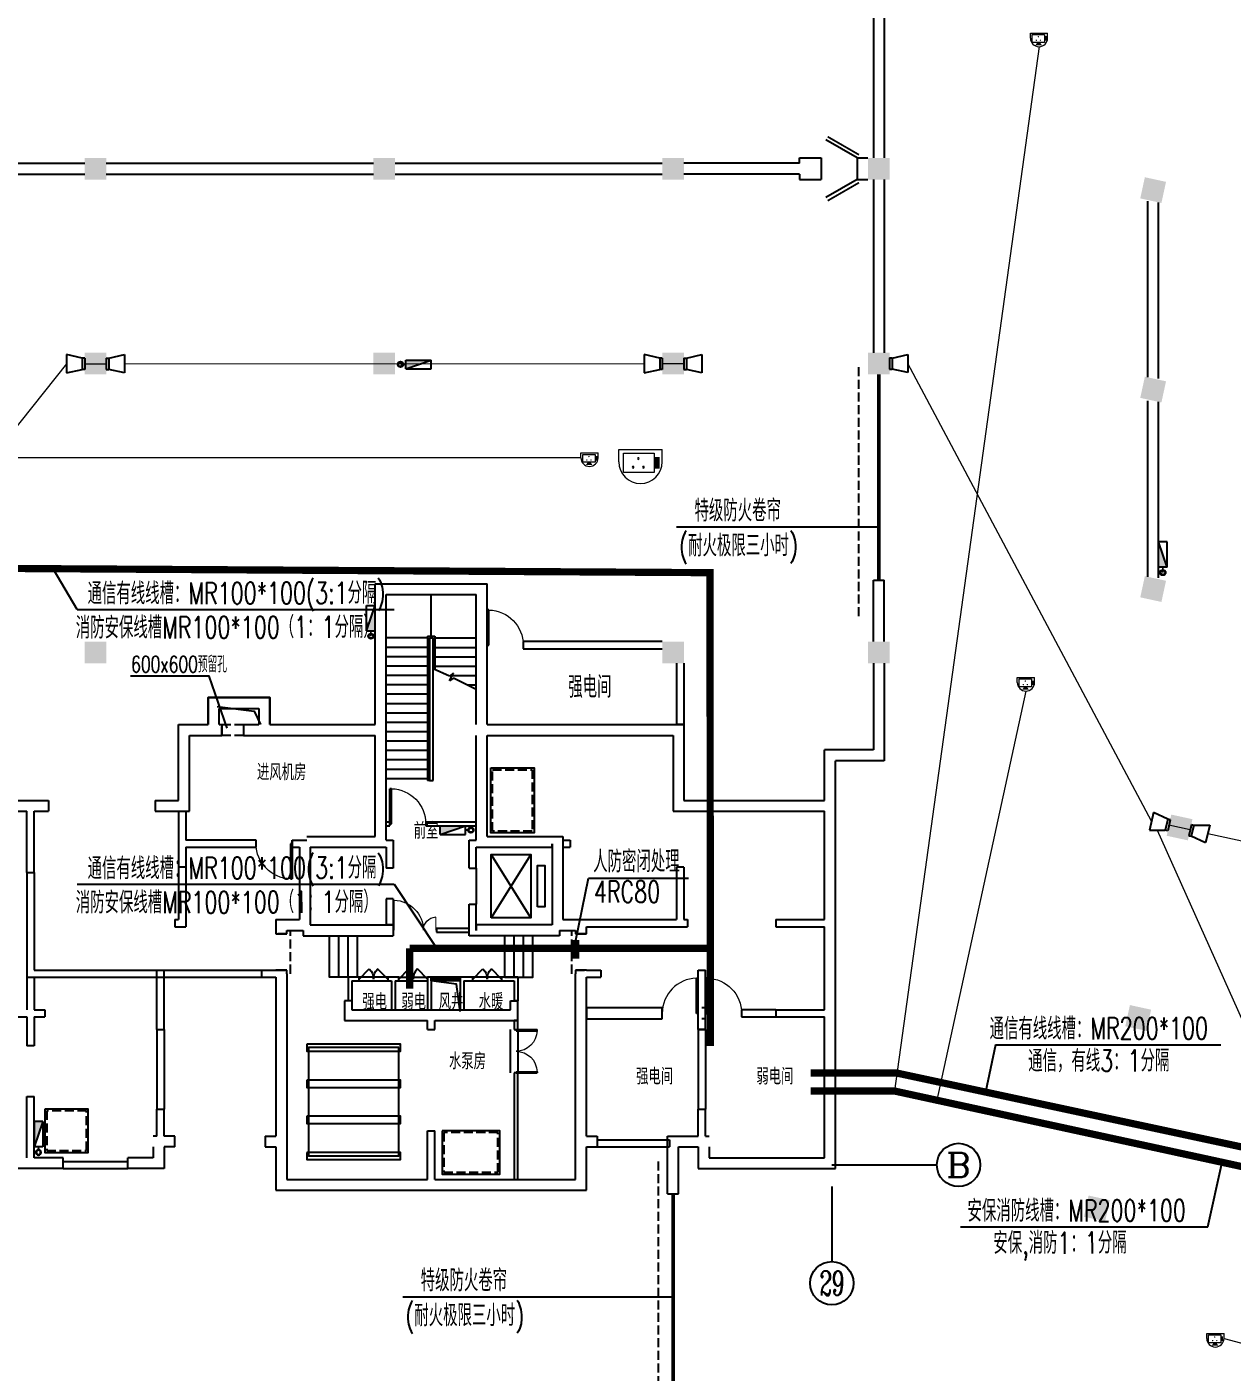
# Model space of a CAD drawing. Extents: x 791398 to 2325386, y -987887 to -518217.
# Drawn here: x 1473994 to 1507381, y -763687 to -726420 of the extents above; entities that cross this region are included whole.
import ezdxf
from ezdxf.enums import TextEntityAlignment as Align

# ---------------------------------------------------------------- set-up
doc = ezdxf.new("R2010")
doc.units = 0
doc.header["$LTSCALE"] = 1000
doc.header["$MEASUREMENT"] = 0
for name, pattern in [('BORDER', [1.75, 0.5, -0.25, 0.5, -0.25, 0, -0.25]), ('DASH', [0.35, 0.25, -0.1]), ('DASHEDX2', [1.5, 1, -0.5])]:
    doc.linetypes.add(name, pattern=pattern)
for name, color, linetype in [('AXIS', 3, 'Continuous'), ('AXIS_TEXT', 7, 'Continuous'), ('COLUMN', 252, 'Continuous'), ('HT-TEXT', 7, 'Continuous'), ('JPS-J', 6, 'Continuous'), ('JPS-X', 1, 'BORDER'), ('JPS-XHS', 7, 'Continuous'), ('LVTRY', 6, 'Continuous'), ('PS房间字', 3, 'Continuous'), ('PUB_DIM', 3, 'Continuous'), ('RD-equip', 3, 'Continuous'), ('RD-text', 4, 'Continuous'), ('SPACE', 7, 'Continuous'), ('STAIR', 9, 'Continuous'), ('TEXT', 7, 'Continuous'), ('WALL', 8, 'Continuous'), ('WINDOW', 8, 'Continuous'), ('ZS封堵', 40, 'Continuous')]:
    doc.layers.add(name, color=color, linetype=linetype)
doc.layers.add('RD-line', color=2, linetype='Continuous', lineweight=0)
doc.styles.add('_TCH_AXIS', font='COMPLEX', dxfattribs={"bigfont": 'GBCBIG'})
doc.styles.add('_TCH_SPACE', font='SIMPLEX', dxfattribs={"bigfont": 'GBCBIG'})
doc.styles.add('_TEL_DIM', font='SIMPLEX', dxfattribs={"width": 0.8, "height": 3.5, "bigfont": 'HZTXT'})
doc.styles.add('COMPLEX', font='COMPLEX')
doc.styles.add('FS2', font='tjromans.shx', dxfattribs={"width": 0.8, "bigfont": 'tjhztxt.shx'})
doc.styles.add('TEXT', font='tjromans.shx', dxfattribs={"width": 0.8, "height": 400, "bigfont": 'tjhztxt.shx'})
doc.linetypes.add('BRA', pattern='A,2.8,-0.1,["B",_TEL_DIM,S=0.07,R=0,X=0,Y=-0.12],-0.25', length=3.15)
doc.linetypes.add('CCTV', pattern='A,2.8,-0.1,["V",_TEL_DIM,S=0.07,R=0,X=0,Y=-0.12],-0.25', length=3.15)
doc.linetypes.add('TD', pattern='A,2.8,-0.1,["C",_TEL_DIM,S=0.07,R=0,X=0,Y=-0.12],-0.25', length=3.15)

# ---------------------------------------------------------------- blocks, each defined once
blk = doc.blocks.new('DXHS')
at = {"layer": 'JPS-XHS'}
blk.add_hatch(color=256, dxfattribs=at).paths.add_polyline_path([(-350, 240), (-350, 0), (350, 0)])
at = {"layer": 'JPS-XHS', "linetype": 'Continuous'}
for p, q in [((-350, 240), (-350, 0)), ((-350, 240), (350, 240)), ((-350, 0), (350, 0)), ((350, 240), (350, 0))]:
    blk.add_line(p, q, dxfattribs=at)
at = {"layer": 'JPS-XHS'}
blk.add_line((-350, 240), (350, 0), dxfattribs=at)
blk = doc.blocks.new('FF')
at = {"linetype": 'Continuous'}
for radius in [75, 60]:
    blk.add_circle((0, 0), radius, dxfattribs=at)
blk = doc.blocks.new('xxhhsss')
at = {"layer": 'JPS-X', "const_width": 50}
for points in [[(19335, -37436), (19185, -37436)], [(40305, -43054), (40305, -43204)], [(18365, -44816), (18365, -44966)]]:
    blk.add_lwpolyline(points, dxfattribs=at)
at = {"layer": 'JPS-X'}
for p, rotation in [((19185, -37436), 180), ((40305, -43204), 270), ((18365, -44966), 90)]:
    blk.add_blockref('FF', p, dxfattribs=dict(at, rotation=rotation))
at = {"layer": 'JPS-XHS', "xscale": -1}
for p, rotation in [((19685, -37316), 180), ((40185, -42704), 270)]:
    blk.add_blockref('DXHS', p, dxfattribs=dict(at, rotation=rotation))
at = {"layer": 'JPS-XHS', "rotation": 90}
blk.add_blockref('DXHS', (18485, -44466), dxfattribs=at)
blk = doc.blocks.new('_FZH')
blk.add_solid([(-0.5, -0.5), (0.5, -0.5), (-0.5, 0.5), (0.5, 0.5)])
blk = doc.blocks.new('_AXISO')
blk.add_circle((0, 0), 0.5)
at = {"layer": 'AXIS_TEXT', "style": 'COMPLEX', "width": 1.041667}
blk.add_attdef('A', text='', height=0.56, dxfattribs=at).set_placement((-0.25, -0.28), (0.25, -0.28), align=Align.FIT)
blk = doc.blocks.new('$DorLib2D$00000191')
at = {"color": 0}
blk.add_line((-0.5, 0.15), (0.366, 0.65), dxfattribs=at)
at = {"color": 0, "const_width": 0.05}
blk.add_lwpolyline([(-0.55, 0.237), (0.316, 0.737)], dxfattribs=at)
blk = doc.blocks.new('$DorLib2D$00000116')
at = {"color": 0}
for p, q in [((-0.5, 0), (-0.146, 0.354)), ((0.5, 0), (0.146, 0.354))]:
    blk.add_line(p, q, dxfattribs=at)
for centre, start, end in [((-0.5, 0), 0, 45), ((0.5, 0), 135, 180)]:
    blk.add_arc(centre, 0.5, start, end, dxfattribs=at)
blk = doc.blocks.new('$WINLIB2D$00000001')
for p, q in [((-0.5, 0.5), (0.5, 0.5)), ((-0.5, 0.5), (-0.5, -0.5)), ((0.5, -0.5), (0.5, 0.5)), ((0.5, 0.167), (-0.5, 0.167)), ((0.5, -0.167), (-0.5, -0.167)), ((-0.5, -0.5), (0.5, -0.5))]:
    blk.add_line(p, q)
blk = doc.blocks.new('$DorLib2D$00000025')
at = {"const_width": 0.02}
for points in [[(0.481, -0.001), (0.481, 0.691)], [(-0.481, 0.001), (-0.481, 0.308)]]:
    blk.add_lwpolyline(points, dxfattribs=at)
at = {"lineweight": 13}
for centre, radius, start, end in [((0.505, -0.002), 0.699, 91.9397, 179.7238), ((-0.501, 0.003), 0.307, 359.7899, 85.7508)]:
    blk.add_arc(centre, radius, start, end, dxfattribs=at)
blk = doc.blocks.new('$DorLib2D$00000001')
for p, q in [((0.45, 0.975), (0.5, 0.975)), ((0.45, 0), (0.45, 0.975)), ((0.5, 0), (0.5, 0.975)), ((0.5, 0), (0.45, 0))]:
    blk.add_line(p, q)
at = {"lineweight": 13}
blk.add_arc((0.475, 0), 0.975, 91.4693, 180, dxfattribs=at)
blk = doc.blocks.new('$DorLib2D$00000002')
for p, q in [((-0.5, 0), (-0.5, 0.4875)), ((-0.475, 0.4875), (-0.5, 0.4875)), ((-0.475, 0), (-0.475, 0.4875)), ((0.475, 0), (0.475, 0.4875)), ((0.475, 0.4875), (0.5, 0.4875)), ((0.5, 0), (0.5, 0.4875)), ((-0.5, 0), (-0.475, 0)), ((0.5, 0), (0.475, 0))]:
    blk.add_line(p, q)
at = {"lineweight": 13}
for centre, start, end in [((-0.4875, 0), 0, 88.53072), ((0.4875, 0), 91.46928, 180)]:
    blk.add_arc(centre, 0.4875, start, end, dxfattribs=at)
blk = doc.blocks.new('dadadadadadadad')
at = {"layer": 'RD-equip'}
for p, q in [((-157, 0), (-157, -70)), ((-157, 0), (157, 0)), ((157, 0), (157, -70)), ((-154, -70), (-253, -500)), ((-157, -70), (157, -70)), ((248, -500), (155, -70)), ((-253, -500), (248, -500))]:
    blk.add_line(p, q, dxfattribs=at)
blk = doc.blocks.new('PCY07')
at = {"color": 0, "lineweight": -2}
for p, q in [((-321, 0), (-321, 182)), ((-321, 182), (321, 182)), ((-249, -161), (-249, 129)), ((-249, 129), (205, 129)), ((205, 129), (205, -161)), ((321, 0), (321, 182)), ((205, -161), (-249, -161))]:
    blk.add_line(p, q, dxfattribs=at)
at = {"color": 0, "lineweight": -2, "const_width": 25}
for points in [[(-34, 48, 1), (-9, 48, 1)], [(-111, -81, 1), (-86, -81, 1)], [(67, -81, -1), (42, -81, -1)]]:
    blk.add_lwpolyline(points, format="xyb", close=True, dxfattribs=at)
at = {"color": 0, "lineweight": -2, "const_width": 80}
blk.add_lwpolyline([(245, 69), (245, -100)], dxfattribs=at)
at = {"color": 0, "lineweight": -2}
blk.add_lwpolyline([(-12, -162, 100, 250, 0), (-12, -272, 250, 250, 0)], format="xyseb", dxfattribs=at)
blk.add_arc((0, 0), 321, 180, 0, dxfattribs=at)
blk = doc.blocks.new('PCY06')
at = {"color": 0, "lineweight": -2}
for p, q in [((-321, 0), (-321, 182)), ((-321, 182), (321, 182)), ((-249, -161), (-249, 129)), ((-249, 129), (205, 129)), ((205, 129), (205, -161)), ((321, 0), (321, 182)), ((205, -161), (-249, -161))]:
    blk.add_line(p, q, dxfattribs=at)
at = {"color": 0, "lineweight": -2, "const_width": 25}
for points in [[(-44, 48, 1), (-19, 48, 1)], [(-121, -81, 1), (-96, -81, 1)], [(57, -81, -1), (32, -81, -1)]]:
    blk.add_lwpolyline(points, format="xyb", close=True, dxfattribs=at)
at = {"color": 0, "lineweight": -2, "const_width": 80}
blk.add_lwpolyline([(245, 69), (245, -100)], dxfattribs=at)
at = {"color": 0, "lineweight": -2}
blk.add_arc((0, 0), 321, 180, 0, dxfattribs=at)

msp = doc.modelspace()

# ---------------------------------------------------------------- linework, layer by layer
at = {"layer": 'AXIS'}
for p, q in [((1496294, -757949), (1499204, -757949)), ((1497349, -757949), (1498477, -757949)), ((1496294, -758549), (1496294, -760625))]:
    msp.add_line(p, q, dxfattribs=at)
at = {"layer": 'HT-TEXT'}
for p, q in [((1491994, -740271, 0), (1497594, -740271)), ((1484409, -761599, 0), (1491894, -761599))]:
    msp.add_line(p, q, dxfattribs=at)
at = {"layer": 'JPS-J'}
for points in [[(1481744, -754599), (1481744, -754799), (1484344, -754799), (1484344, -754599)], [(1484294, -754699), (1481794, -754699), (1481794, -757699), (1484294, -757699)], [(1481744, -755599), (1481744, -755799), (1484344, -755799), (1484344, -755599)], [(1481744, -756599), (1481744, -756799), (1484344, -756799), (1484344, -756599)], [(1481744, -757599), (1481744, -757799), (1484344, -757799), (1484344, -757599)]]:
    msp.add_lwpolyline(points, close=True, dxfattribs=at)
at = {"layer": 'JPS-X', "const_width": 50}
for points in [[(1486219, -748669), (1486144, -748669)], [(1474314, -757524), (1474314, -757449)]]:
    msp.add_lwpolyline(points, dxfattribs=at)
at = {"layer": 'LVTRY'}
msp.add_lwpolyline([(1485994, -753699), (1485896, -752943), (1485194, -752849)], dxfattribs=at)
at = {"layer": 'PUB_DIM'}
msp.add_lwpolyline([(1479544, -745849), (1479042, -744405), (1476866, -744405)], dxfattribs=at)
at = {"layer": 'RD-line', "linetype": 'CCTV'}
for p, q in [((1502032, -726967), (1498025, -755899)), ((1489339, -738358), (1442461, -738358)), ((1501669, -744819), (1499203, -756156)), ((1507157, -762752), (1522296, -766870))]:
    msp.add_line(p, q, dxfattribs=at)
at = {"layer": 'RD-line', "linetype": 'BRA', "ltscale": 0.8}
for p, q in [((1475093, -735750), (1468694, -743750)), ((1475594, -735753), (1476194, -735752)), ((1476694, -735752), (1491093, -735749)), ((1491594, -735749), (1492194, -735749)), ((1505145, -748425), (1498394, -735746)), ((1505309, -748672), (1510672, -760673)), ((1506218, -748666), (1505632, -748539)), ((1520781, -751816), (1506707, -748772))]:
    msp.add_line(p, q, dxfattribs=at)
at = {"layer": 'RD-line', "const_width": 200}
for points in [[(1492928, -754652), (1492928, -751949), (1484597, -751949), (1492928, -751949), (1492916, -741540), (1471949, -741414), (1471993, -751886), (1463576, -751857), (1463553, -753057)], [(1489200, -751718), (1489200, -752235)], [(1484597, -751949), (1484597, -753063)], [(1495709, -755399), (1498078, -755399), (1522931, -760726)]]:
    msp.add_lwpolyline(points, dxfattribs=at)
at = {"layer": 'RD-line', "linetype": 'DASHEDX2', "const_width": 200}
msp.add_lwpolyline([(1495709, -755899), (1498025, -755899), (1523757, -761498)], dxfattribs=at)
at = {"layer": 'RD-text'}
for p, q in [((1475389, -742560), (1474720, -741434)), ((1475389, -742560), (1484165, -742560)), ((1475389, -750174), (1484165, -750174)), ((1484165, -750174), (1485348, -751949)), ((1489200, -751718), (1489550, -750003)), ((1489550, -750003), (1492318, -750003)), ((1500831, -754620), (1500550, -755929)), ((1500831, -754620), (1507067, -754620)), ((1506713, -759666), (1507103, -757875)), ((1499857, -759666), (1506713, -759666))]:
    msp.add_line(p, q, dxfattribs=at)
at = {"layer": 'STAIR'}
for p, q in [((1485194, -743349), (1485194, -742149)), ((1485094, -743349), (1483944, -743349)), ((1485094, -743299), (1485294, -743299)), ((1485094, -743299), (1485094, -747299)), ((1485144, -743349), (1485144, -747299)), ((1485144, -743349), (1485244, -743349)), ((1485244, -743349), (1485244, -744204)), ((1485294, -743299), (1485294, -744227)), ((1485294, -743349), (1486444, -743349)), ((1485094, -743609), (1483944, -743609)), ((1485294, -743609), (1486444, -743609)), ((1485094, -743869), (1483944, -743869)), ((1485094, -744129), (1483944, -744129)), ((1485704, -744407), (1485244, -744204)), ((1485294, -743869), (1486444, -743869)), ((1485294, -744129), (1486444, -744129)), ((1485094, -744389), (1483944, -744389)), ((1485811, -744326), (1485704, -744407)), ((1485705, -744541), (1485811, -744326)), ((1485812, -744460), (1485705, -744541)), ((1485780, -744389), (1486444, -744389)), ((1486444, -744775), (1485812, -744460)), ((1485094, -744649), (1483944, -744649)), ((1485094, -744909), (1483944, -744909)), ((1486190, -744649), (1486444, -744649)), ((1485094, -745169), (1483944, -745169)), ((1485094, -745429), (1483944, -745429)), ((1485094, -745689), (1483944, -745689)), ((1485094, -745949), (1483944, -745949)), ((1485094, -746209), (1483944, -746209)), ((1485094, -746469), (1483944, -746469)), ((1485094, -746729), (1483944, -746729)), ((1485094, -746989), (1483944, -746989)), ((1485094, -747249), (1483944, -747249)), ((1485144, -747299), (1485094, -747299)), ((1487953, -751099), (1486853, -749349)), ((1487953, -749349), (1486853, -751099)), ((1486444, -749724), (1486444, -750724)), ((1483154, -752749), (1483154, -751599)), ((1487234, -752749), (1487234, -751599)), ((1483994, -752749), (1483194, -752749)), ((1484294, -752749), (1485094, -752749)), ((1487144, -752749), (1486344, -752749)), ((1483194, -752849), (1483994, -752849)), ((1484294, -752849), (1485094, -752849)), ((1486344, -752849), (1487144, -752849)), ((1487394, -755399), (1487394, -754199)), ((1487594, -754199), (1487594, -755399))]:
    msp.add_line(p, q, dxfattribs=at)
for points in [[(1479269, -745249), (1480290, -745380), (1480469, -745749)], [(1482634, -752749), (1482374, -752749), (1482374, -751599)], [(1482894, -752749), (1482634, -752749), (1482634, -751599)], [(1483154, -752749), (1482894, -752749), (1482894, -751599)], [(1487234, -752749), (1487494, -752749), (1487494, -751599)], [(1487494, -752749), (1487754, -752749), (1487754, -751599)], [(1487754, -752749), (1488014, -752749), (1488014, -751599)]]:
    msp.add_lwpolyline(points, dxfattribs=at)
at = {"layer": 'STAIR', "linetype": 'DASH'}
for points in [[(1479394, -745749), (1479994, -745749), (1479994, -746049), (1479394, -746049)], [(1486894, -746999), (1487994, -746999), (1487994, -748699), (1486894, -748699)], [(1474544, -756449), (1474544, -757549), (1475644, -757549), (1475644, -756449)], [(1485544, -757049), (1485544, -758149), (1487044, -758149), (1487044, -757049)]]:
    msp.add_lwpolyline(points, close=True, dxfattribs=at)
at = {"layer": 'STAIR'}
for points in [[(1486844, -746949), (1488044, -746949), (1488044, -748749), (1486844, -748749)], [(1486853, -751099), (1486853, -749349), (1487953, -749349), (1487953, -751099)], [(1488140, -750799), (1488140, -749649), (1488340, -749649), (1488340, -750799)], [(1474494, -756399), (1474494, -757599), (1475694, -757599), (1475694, -756399)], [(1485494, -756999), (1485494, -758199), (1487094, -758199), (1487094, -756999)]]:
    msp.add_lwpolyline(points, close=True, dxfattribs=at)
at = {"layer": 'WALL'}
for p, q in [((1497444, -725249), (1497444, -730049)), ((1497744, -725249), (1497744, -730049)), ((1495394, -730199), (1495394, -730049)), ((1495394, -730049), (1495994, -730049)), ((1495994, -730049), (1495994, -730649)), ((1496994, -730049), (1497294, -730049)), ((1496994, -730049), (1496994, -730649)), ((1468194, -730199), (1475594, -730199)), ((1476194, -730199), (1483594, -730199)), ((1484194, -730199), (1491594, -730199)), ((1495394, -730199), (1492194, -730199)), ((1468194, -730499), (1475594, -730499)), ((1476194, -730499), (1483594, -730499)), ((1484194, -730499), (1491594, -730499)), ((1495394, -730499), (1492194, -730499)), ((1495394, -730499), (1495394, -730649)), ((1495394, -730649), (1495994, -730649)), ((1496994, -730649), (1497294, -730649)), ((1497444, -730649), (1497444, -735449)), ((1497744, -730649), (1497744, -735449)), ((1505044, -736128), (1505044, -731249)), ((1505344, -736161), (1505344, -731282)), ((1505044, -741654), (1505044, -736775)), ((1505344, -741687), (1505344, -736807)), ((1483644, -745749), (1483644, -741849)), ((1483644, -741849), (1486744, -741849)), ((1486744, -743549), (1486744, -741849)), ((1497444, -743449), (1497444, -741749)), ((1497444, -741749), (1497744, -741749)), ((1497744, -743449), (1497744, -741749)), ((1483944, -745849), (1483944, -742149)), ((1483944, -742149), (1486444, -742149)), ((1486444, -743549), (1486444, -742149)), ((1485144, -747299), (1485144, -743349)), ((1485144, -743349), (1485244, -743349)), ((1485144, -747299), (1485144, -743349)), ((1485144, -743349), (1485244, -743349)), ((1485244, -747299), (1485244, -743349)), ((1485244, -747299), (1485244, -743349)), ((1486744, -743649), (1486744, -743449)), ((1491594, -743449), (1487744, -743449)), ((1487744, -743449), (1487744, -743649)), ((1486444, -745749), (1486444, -743549)), ((1486744, -745749), (1486744, -743549)), ((1487744, -743649), (1491594, -743649)), ((1491994, -744049), (1491994, -745749)), ((1492194, -744049), (1492194, -745749)), ((1497444, -744049), (1497444, -746449)), ((1497744, -744049), (1497744, -746749)), ((1479019, -745749), (1479019, -744999)), ((1479019, -744999), (1480719, -744999)), ((1479319, -745749), (1479319, -745299)), ((1479319, -745299), (1480419, -745299)), ((1480419, -745299), (1480419, -745749)), ((1480719, -744999), (1480719, -745749)), ((1478194, -747849), (1478194, -745749)), ((1478194, -745749), (1478194, -745749)), ((1478194, -745749), (1478194, -745749)), ((1478194, -745749), (1479019, -745749)), ((1478194, -746049), (1478194, -746049)), ((1478494, -745749), (1478494, -745749)), ((1478494, -748149), (1478494, -746049)), ((1478494, -746049), (1479019, -746049)), ((1479019, -746049), (1479394, -746049)), ((1479319, -745749), (1479394, -745749)), ((1479394, -745749), (1479394, -746049)), ((1479994, -745749), (1480419, -745749)), ((1479994, -745749), (1479994, -746049)), ((1479994, -746049), (1480719, -746049)), ((1480719, -745749), (1483644, -745749)), ((1480719, -746049), (1483644, -746049)), ((1483644, -748499), (1483644, -746049)), ((1483944, -748499), (1483944, -745849)), ((1486444, -745749), (1486444, -745749)), ((1486444, -746049), (1486444, -746049)), ((1486444, -748499), (1486444, -746049)), ((1486744, -745749), (1492194, -745749)), ((1486744, -746049), (1491894, -746049)), ((1486744, -748499), (1486744, -746049)), ((1491894, -746049), (1491894, -748149)), ((1492194, -745749), (1491994, -745749)), ((1492194, -745749), (1492194, -747849)), ((1497444, -746449), (1496094, -746449)), ((1496094, -747849), (1496094, -746449)), ((1497744, -746749), (1496394, -746749)), ((1496394, -747949), (1496394, -746749)), ((1485144, -747299), (1485244, -747299)), ((1485144, -747299), (1485244, -747299)), ((1473594, -747849), (1474094, -747849)), ((1474094, -747849), (1474594, -747849)), ((1474594, -747849), (1474594, -748149)), ((1477544, -747849), (1478194, -747849)), ((1477544, -747849), (1477544, -748149)), ((1478494, -747849), (1478494, -747849)), ((1492194, -747849), (1496094, -747849)), ((1473594, -748149), (1473994, -748149)), ((1473994, -749849), (1473994, -748149)), ((1474194, -748149), (1474594, -748149)), ((1474194, -749849), (1474194, -748149)), ((1477544, -748149), (1478494, -748149)), ((1478194, -748149), (1478194, -749049)), ((1478194, -748149), (1478194, -748149)), ((1478394, -748149), (1478394, -748949)), ((1478494, -748149), (1478494, -748149)), ((1478494, -748149), (1478494, -748149)), ((1491894, -748149), (1496094, -748149)), ((1496094, -751149), (1496094, -748149)), ((1496394, -751249), (1496394, -747949)), ((1483644, -748849), (1483644, -748499)), ((1484044, -748449), (1483944, -748449)), ((1483944, -748949), (1483944, -748499)), ((1483944, -748549), (1484044, -748549)), ((1484044, -748549), (1484044, -748449)), ((1486444, -748449), (1485044, -748449)), ((1485044, -748449), (1485044, -748549)), ((1485044, -748549), (1486444, -748549)), ((1486444, -748949), (1486444, -748499)), ((1486744, -748849), (1486744, -748499)), ((1478194, -749049), (1478194, -749699)), ((1480344, -748949), (1478394, -748949)), ((1480344, -749149), (1480344, -748949)), ((1481344, -748949), (1481744, -748949)), ((1481344, -748949), (1481344, -749149)), ((1481344, -749149), (1481344, -748949)), ((1481744, -748849), (1483644, -748849)), ((1483944, -748949), (1484144, -748949)), ((1484144, -748949), (1484144, -749724)), ((1486244, -749724), (1486244, -748949)), ((1486244, -748949), (1486444, -748949)), ((1486744, -748849), (1488844, -748849)), ((1488544, -749149), (1488544, -749049)), ((1488544, -749049), (1488544, -751249)), ((1488844, -748849), (1488844, -749049)), ((1488844, -748949), (1489044, -748949)), ((1488844, -749049), (1488844, -751149)), ((1489044, -748949), (1489044, -749149)), ((1478394, -749149), (1478394, -749699)), ((1478394, -749149), (1480344, -749149)), ((1481344, -749149), (1481544, -749149)), ((1481544, -749149), (1481544, -751149)), ((1481844, -749149), (1483844, -749149)), ((1481844, -749149), (1481844, -751249)), ((1483844, -749149), (1483944, -749149)), ((1483944, -749149), (1483944, -749724)), ((1486444, -749724), (1486444, -749149)), ((1486444, -749149), (1486544, -749149)), ((1486544, -749149), (1488544, -749149)), ((1488844, -749149), (1489044, -749149)), ((1478194, -749699), (1478194, -751149)), ((1478394, -749699), (1478194, -749699)), ((1478394, -749699), (1478394, -751349)), ((1484144, -749724), (1483944, -749724)), ((1486244, -749724), (1486444, -749724)), ((1491994, -749699), (1491994, -751149)), ((1492194, -749699), (1491994, -749699)), ((1492194, -749699), (1492194, -751149)), ((1473994, -749849), (1474194, -749849)), ((1473994, -749849), (1473994, -752749)), ((1474194, -749849), (1474194, -752549)), ((1483944, -750574), (1483944, -751299)), ((1484144, -750574), (1483944, -750574)), ((1484144, -750574), (1484144, -751299)), ((1486244, -751449), (1486244, -750724)), ((1486244, -750724), (1486444, -750724)), ((1486444, -751449), (1486444, -750724)), ((1478094, -751149), (1478194, -751149)), ((1478094, -751149), (1478094, -751349)), ((1480894, -751149), (1480894, -751549)), ((1480894, -751149), (1481544, -751149)), ((1481844, -751249), (1481844, -751299)), ((1488544, -751249), (1488544, -751299)), ((1488844, -751149), (1489394, -751149)), ((1489394, -751149), (1491994, -751149)), ((1492194, -751149), (1492294, -751149)), ((1492294, -751149), (1492294, -751349)), ((1494744, -751149), (1496094, -751149)), ((1494744, -751149), (1494744, -751349)), ((1496394, -753749), (1496394, -751249)), ((1478094, -751349), (1478394, -751349)), ((1480894, -751549), (1481194, -751549)), ((1481194, -751549), (1481194, -751449)), ((1481194, -751449), (1481644, -751449)), ((1481644, -751449), (1481644, -751599)), ((1481644, -751599), (1484144, -751599)), ((1481844, -751299), (1484144, -751299)), ((1484144, -751299), (1483944, -751299)), ((1484144, -751299), (1484144, -751599)), ((1484144, -751399), (1484144, -751499)), ((1486244, -751399), (1485344, -751399)), ((1485344, -751399), (1485344, -751499)), ((1485344, -751499), (1486244, -751499)), ((1486244, -751599), (1486244, -751449)), ((1488744, -751599), (1486244, -751599)), ((1486444, -751299), (1486444, -751449)), ((1488544, -751299), (1486444, -751299)), ((1488744, -751449), (1489194, -751449)), ((1488744, -751449), (1488744, -751599)), ((1489194, -751449), (1489194, -751549)), ((1489194, -751549), (1489494, -751549)), ((1489494, -751349), (1492094, -751349)), ((1489494, -751549), (1489494, -751349)), ((1492094, -751349), (1492294, -751349)), ((1494744, -751349), (1496094, -751349)), ((1496094, -753649), (1496094, -751349)), ((1473994, -752749), (1473994, -753649)), ((1473994, -752749), (1480494, -752749)), ((1474194, -752549), (1480494, -752549)), ((1474194, -752749), (1474194, -753649)), ((1477594, -754199), (1477594, -752549)), ((1477594, -752549), (1477794, -752549)), ((1477794, -754199), (1477794, -752549)), ((1480494, -752549), (1480894, -752549)), ((1480494, -752549), (1480494, -752749)), ((1480494, -752749), (1480894, -752749)), ((1481194, -752549), (1480894, -752549)), ((1480894, -752749), (1480894, -757149)), ((1481194, -752649), (1481194, -752549)), ((1481194, -752649), (1481194, -757349)), ((1482894, -752749), (1482894, -753399)), ((1483194, -752749), (1482894, -752749)), ((1483194, -752849), (1483194, -752749)), ((1484094, -752749), (1483994, -752749)), ((1483994, -752749), (1483994, -752849)), ((1484294, -752749), (1484094, -752749)), ((1484294, -752849), (1484294, -752749)), ((1485094, -752749), (1485094, -752849)), ((1485194, -752749), (1485094, -752749)), ((1485194, -752849), (1485194, -752749)), ((1485994, -752749), (1485994, -752849)), ((1486344, -752749), (1485994, -752749)), ((1486344, -752849), (1486344, -752749)), ((1487594, -752749), (1487144, -752749)), ((1487144, -752749), (1487144, -752849)), ((1487594, -752749), (1487594, -753399)), ((1489494, -752549), (1489194, -752549)), ((1489194, -752549), (1489194, -752649)), ((1489194, -757349), (1489194, -752649)), ((1489494, -752549), (1489894, -752549)), ((1489494, -757149), (1489494, -752749)), ((1489494, -752749), (1489894, -752749)), ((1489894, -752549), (1489894, -752749)), ((1492594, -753749), (1492594, -752549)), ((1492594, -752549), (1492794, -752549)), ((1492794, -753749), (1492794, -752549)), ((1482994, -752849), (1482994, -753399)), ((1482994, -752849), (1483194, -752849)), ((1483994, -752849), (1484094, -752849)), ((1484094, -752849), (1484094, -753649)), ((1484194, -752849), (1484294, -752849)), ((1484194, -752849), (1484194, -753649)), ((1485094, -752849), (1485094, -753649)), ((1485194, -752849), (1485194, -753649)), ((1485994, -752849), (1485994, -753649)), ((1486094, -752849), (1486094, -753649)), ((1486094, -752849), (1486344, -752849)), ((1487144, -752849), (1487494, -752849)), ((1487494, -752849), (1487494, -753399)), ((1482794, -753399), (1482794, -753949)), ((1482994, -753399), (1482794, -753399)), ((1482994, -753399), (1482894, -753399)), ((1482994, -753399), (1482994, -753649)), ((1487394, -753649), (1487394, -753399)), ((1487394, -753399), (1487594, -753399)), ((1487594, -753399), (1487494, -753399)), ((1487594, -753949), (1487594, -753399)), ((1473694, -753849), (1473994, -753849)), ((1473994, -753849), (1473994, -754649)), ((1474194, -753649), (1474494, -753649)), ((1474194, -753849), (1474494, -753849)), ((1474194, -753849), (1474194, -754649)), ((1474494, -753649), (1474494, -753849)), ((1482994, -753649), (1484094, -753649)), ((1484094, -753649), (1485094, -753649)), ((1485094, -753649), (1485294, -753649)), ((1485294, -753649), (1485994, -753649)), ((1485994, -753649), (1487394, -753649)), ((1491594, -753599), (1489494, -753599)), ((1489494, -753599), (1489494, -753899)), ((1489494, -753899), (1491594, -753899)), ((1491594, -753899), (1491594, -753599)), ((1492594, -753899), (1492594, -753599)), ((1492594, -754199), (1492594, -753749)), ((1492794, -753599), (1492694, -753599)), ((1492794, -753899), (1492694, -753899)), ((1492794, -753849), (1492794, -753649)), ((1492794, -754199), (1492794, -753749)), ((1494744, -753649), (1493794, -753649)), ((1493794, -753649), (1493794, -753849)), ((1493794, -753849), (1494744, -753849)), ((1494744, -753649), (1496094, -753649)), ((1494744, -753649), (1494744, -753849)), ((1494744, -753849), (1496094, -753849)), ((1496094, -757749), (1496094, -753849)), ((1496394, -758049), (1496394, -753749)), ((1477594, -754199), (1477594, -756399)), ((1477594, -754199), (1477794, -754199)), ((1477794, -754199), (1477794, -756399)), ((1482794, -753949), (1484094, -753949)), ((1484094, -753949), (1485094, -753949)), ((1485094, -753949), (1485094, -753949)), ((1485094, -754199), (1485094, -753949)), ((1485094, -754199), (1485294, -754199)), ((1485294, -754199), (1485294, -753949)), ((1485294, -753949), (1485994, -753949)), ((1485994, -753949), (1487594, -753949)), ((1487494, -753949), (1487494, -754199)), ((1487594, -753949), (1487494, -753949)), ((1487494, -754199), (1487594, -754199)), ((1487594, -754199), (1487594, -753949)), ((1492594, -754199), (1492594, -756399)), ((1492794, -754199), (1492594, -754199)), ((1492594, -754199), (1492794, -754199)), ((1492794, -754199), (1492794, -756399)), ((1474194, -754649), (1473994, -754649)), ((1487594, -755399), (1487494, -755399)), ((1487494, -755399), (1487494, -758349)), ((1487594, -758349), (1487594, -755399)), ((1473994, -757749), (1473994, -756049)), ((1473994, -756049), (1474194, -756049)), ((1474194, -757749), (1474194, -756049)), ((1477594, -757149), (1477594, -756399)), ((1477594, -756399), (1477794, -756399)), ((1477794, -757149), (1477794, -756399)), ((1492594, -757149), (1492594, -756399)), ((1492594, -756399), (1492794, -756399)), ((1492794, -757149), (1492794, -756399)), ((1477594, -757149), (1477494, -757149)), ((1478094, -757149), (1477794, -757149)), ((1478094, -757449), (1478094, -757149)), ((1480594, -757149), (1480894, -757149)), ((1480594, -757149), (1480594, -757449)), ((1485094, -758349), (1485094, -756999)), ((1485094, -756999), (1485294, -756999)), ((1485294, -758349), (1485294, -756999)), ((1489494, -757149), (1489794, -757149)), ((1489794, -757149), (1489794, -757449)), ((1489794, -757249), (1491794, -757249)), ((1491744, -758749), (1491744, -757149)), ((1491744, -757149), (1492594, -757149)), ((1491794, -757249), (1491794, -757449)), ((1492794, -757149), (1492894, -757149)), ((1477494, -757449), (1477494, -757449)), ((1477494, -757449), (1477494, -757749)), ((1478094, -757449), (1477794, -757449)), ((1477794, -757449), (1477794, -758049)), ((1480594, -757449), (1480894, -757449)), ((1480894, -757449), (1480894, -758649)), ((1481194, -757349), (1481194, -758349)), ((1489194, -758349), (1489194, -757349)), ((1489494, -758649), (1489494, -757449)), ((1489494, -757449), (1489794, -757449)), ((1489794, -757449), (1491794, -757449)), ((1492044, -758749), (1492044, -757449)), ((1492044, -757449), (1492594, -757449)), ((1492594, -757449), (1492594, -758049)), ((1492894, -757449), (1492894, -757449)), ((1492894, -757449), (1492894, -757749)), ((1474994, -757749), (1474194, -757749)), ((1474994, -758049), (1474994, -757749)), ((1474994, -757849), (1476794, -757849)), ((1477494, -757749), (1476794, -757749)), ((1476794, -758049), (1476794, -757749)), ((1492894, -757749), (1496094, -757749)), ((1474094, -758049), (1473194, -758049)), ((1474994, -758049), (1474094, -758049)), ((1474994, -758049), (1476794, -758049)), ((1477794, -758049), (1476794, -758049)), ((1481194, -758349), (1485094, -758349)), ((1485294, -758349), (1489194, -758349)), ((1487494, -758349), (1487594, -758349)), ((1492594, -758049), (1496394, -758049)), ((1480894, -758649), (1485194, -758649)), ((1485194, -758649), (1489494, -758649)), ((1491744, -758749), (1492044, -758749))]:
    msp.add_line(p, q, dxfattribs=at)
msp.add_lwpolyline([(1480719, -745749), (1480719, -744999), (1479019, -744999), (1479019, -745749)], dxfattribs=at)
at = {"layer": 'WINDOW', "linetype": 'DASH'}
for p, q in [((1481194, -751549), (1480894, -751549)), ((1489494, -751549), (1489194, -751549)), ((1480894, -752549), (1481194, -752549)), ((1489194, -752549), (1489494, -752549))]:
    msp.add_line(p, q, dxfattribs=at)
at = {"layer": 'WINDOW', "linetype": 'DASH', "ltscale": 2, "const_width": 100}
for points in [[(1497594, -736049), (1497594, -741749)], [(1491894, -758749), (1491894, -764449)]]:
    msp.add_lwpolyline(points, dxfattribs=at)
at = {"layer": 'ZS封堵', "linetype": 'DASH'}
for points in [[(1497042, -742748), (1497042, -735756)], [(1481294, -752649), (1481294, -751449)], [(1489094, -752649), (1489094, -751449)], [(1491494, -764749), (1491494, -757756)]]:
    msp.add_lwpolyline(points, dxfattribs=at)

# ---------------------------------------------------------------- block references
at = {"layer": 'AXIS'}
ref = msp.add_blockref('_AXISO', (1499804, -757949), dxfattribs=dict(at, xscale=1200, yscale=1200, zscale=1200))
ref.add_attrib('A', 'B', dxfattribs={"layer": 'AXIS_TEXT', "height": 679, "style": '_TCH_AXIS', "width": 1.235294}).set_placement((1499465, -758288), (1500144, -758288), align=Align.FIT)
ref = msp.add_blockref('_AXISO', (1496294, -761225), dxfattribs=dict(at, xscale=1200, yscale=1200, zscale=1200))
ref.add_attrib('A', '29', dxfattribs={"layer": 'AXIS_TEXT', "height": 678.8, "style": '_TCH_AXIS', "width": 0.617647}).set_placement((1495954, -761564), (1496633, -761564), align=Align.FIT)
at = {"layer": 'COLUMN'}
for p, xscale, yscale, zscale, rotation in [((1475894, -730349), 600, 600, 600, 359.9999999997888), ((1483894, -730349), 600, 600, 600, 359.9999999997888), ((1491894, -730349), 600, 600, 600, 359.9999999997888), ((1497594, -730349), 600, 600, 600, 359.9999999997888), ((1505194, -730942), 599.9999999999934, 599.9999999999687, 599.9999999999687, 347.7513756325469), ((1475894, -735749), 600, 600, 600, 359.9999999997777), ((1483894, -735749), 600, 600, 600, 359.9999999997777), ((1491894, -735749), 600, 600, 600, 359.9999999997777), ((1497594, -735749), 600, 600, 600, 359.9999999997665), ((1505194, -736468), 600.0000000002209, 600.0000000000181, 600.0000000000181, 347.7513756325516), ((1505194, -741994), 600.0000000001221, 600.0000000000331, 600.0000000000331, 347.751375632595), ((1475894, -743749), 600, 600, 600, 359.9999999997665), ((1491894, -743749), 600, 600, 600, 359.9999999997665), ((1497594, -743749), 600, 600, 600, 359.9999999997665), ((1505926, -748599), 599.9999999999193, 600.0000000000331, 600.0000000000331, 347.7513756325794), ((1504780, -753876), 600.0000000001221, 599.9999999998205, 599.9999999998205, 347.751375632595), ((1503635, -759153), 600.0000000001469, 599.9999999999836, 599.9999999999836, 347.7513756325841)]:
    msp.add_blockref('_FZH', p, dxfattribs=dict(at, xscale=xscale, yscale=yscale, zscale=zscale, rotation=rotation))
at = {"layer": 'JPS-X', "rotation": 359.9999999933299}
msp.add_blockref('FF', (1486294, -748669), dxfattribs=at)
at = {"layer": 'JPS-X', "xscale": -1, "rotation": 90.00000001334021}
msp.add_blockref('FF', (1474314, -757599), dxfattribs=at)
at = {"layer": 'JPS-XHS'}
msp.add_blockref('xxhhsss', (1465159, -698333), dxfattribs=at)
at = {"layer": 'JPS-XHS', "xscale": -1, "rotation": 179.9999999933299}
msp.add_blockref('DXHS', (1485794, -748549), dxfattribs=at)
at = {"layer": 'JPS-XHS', "rotation": 270.0000000133402}
msp.add_blockref('DXHS', (1474194, -757099), dxfattribs=at)
at = {"layer": 'RD-equip', "color": 3, "lineweight": 0}
for name, p, xscale, yscale, zscale in [('PCY07', (1502032, -726728), 0.7475813101045787, 0.7475813099881634, 0.74758131), ('PCY07', (1489579, -738358), 0.7475813101045787, 0.7475813099881634, 0.74758131), ('PCY06', (1490991, -738468), 1.871109366416931, 1.871109364554286, 1.871109364855547), ('PCY07', (1501669, -744579), 0.7475813101045787, 0.7475813099881634, 0.74758131), ('PCY07', (1506917, -762752), 0.7475813101045787, 0.7475813099881634, 0.74758131)]:
    msp.add_blockref(name, p, dxfattribs=dict(at, xscale=xscale, yscale=yscale, zscale=zscale))
at = {"layer": 'RD-line', "color": 1}
for p, rotation in [((1475594, -735753), 270), ((1491594, -735753), 270), ((1505632, -748539), 257.094697204239)]:
    msp.add_blockref('dadadadadadadad', p, dxfattribs=dict(at, rotation=rotation))
at = {"layer": 'RD-line', "color": 1, "xscale": -1}
for p, rotation in [((1476194, -735753), 90), ((1492194, -735753), 90), ((1497894, -735749), 90), ((1506217, -748673), 77.094697204239)]:
    msp.add_blockref('dadadadadadadad', p, dxfattribs=dict(at, rotation=rotation))
at = {"layer": 'WINDOW'}
for name, p, xscale, yscale, zscale, rotation in [('$DorLib2D$00000191', (1496494, -730199), -1000, 1000, -1000, 359.9999999997841), ('$DorLib2D$00000191', (1496494, -730499), -1000, -1000, -1000, 359.9999999997841), ('$DorLib2D$00000001', (1487244, -743549), -1000, 1000, -1000, 1.15693884585455e-10), ('$DorLib2D$00000001', (1484544, -748499), 1000, -1000, 1000, 179.9999999995479), ('$DorLib2D$00000001', (1480844, -749049), 1000, -1000, 1000, 359.9999999995429), ('$DorLib2D$00000025', (1484744, -751449), 1200, -1200, 1200, 179.9999999995458), ('$DorLib2D$00000116', (1483594, -752799), 800, -800, 800, 179.9999999995609), ('$DorLib2D$00000116', (1484694, -752799), -800, -800, -800, 179.9999999995398), ('$WINLIB2D$00000001', (1485594, -752799), 800, 100, 800, 179.9999999995553), ('$DorLib2D$00000116', (1486744, -752799), 800, -800, 800, 179.9999999995509), ('$DorLib2D$00000001', (1492094, -753749), 1000, 1000, 1000, 359.9999999995331), ('$DorLib2D$00000001', (1493294, -753749), -1000, 1000, -1000, 359.9999999995484), ('$DorLib2D$00000002', (1487544, -754799), -1200, 1200, -1200, 269.9999999995725)]:
    msp.add_blockref(name, p, dxfattribs=dict(at, xscale=xscale, yscale=yscale, zscale=zscale, rotation=rotation))

# ---------------------------------------------------------------- texts
at = {"layer": 'PS房间字', "style": 'TEXT', "width": 0.8}
for s, p in [('进风机房', (1480367, -747293)), ('前室', (1484710, -748914)), ('强电', (1483286, -753650)), ('弱电', (1484366, -753650)), ('风井', (1485401, -753650)), ('水暖', (1486508, -753650)), ('水泵房', (1485686, -755299)), ('强电间', (1490870, -755720)), ('弱电间', (1494202, -755720))]:
    msp.add_text(s, height=450, dxfattribs=at).set_placement(p)
at = {"layer": 'RD-text', "linetype": 'TD', "style": 'FS2', "width": 0.7}
for s, p in [('通信有线线槽：MR100*100(3:1分隔)', (1479802, -742408)), ('消防安保线槽MR100*100（1：1分隔）', (1479531, -743355)), ('通信有线线槽：MR100*100(3:1分隔)', (1479802, -750023)), ('人防密闭处理', (1490880, -749841)), ('4RC80', (1490621, -750676)), ('消防安保线槽MR100*100（1：1分隔）', (1479531, -750970)), ('通信有线线槽：MR200*100', (1503689, -754468)), ('通信，有线3：1分隔', (1503689, -755364)), ('安保消防线槽：MR200*100', (1503077, -759514)), ('安保,消防1：1分隔', (1502615, -760407))]:
    msp.add_text(s, height=600, rotation=0.1611, dxfattribs=at).set_placement(p, align=Align.CENTER)
at = {"layer": 'SPACE', "style": '_TCH_SPACE', "width": 0.7}
msp.add_text('600x600预留孔', height=450, dxfattribs=at).set_placement((1476882, -744303))
at = {"layer": 'TEXT', "style": 'FS2', "width": 0.7}
for s, p in [('特级防火卷帘', (1493686, -740120, 0)), ('强电间', (1489591, -745005, 0)), ('特级防火卷帘', (1486101, -761447, 0))]:
    msp.add_text(s, height=600, rotation=0.1611, dxfattribs=at).set_placement(p, align=Align.CENTER)
for p in [(1492061, -741093), (1484475, -762420)]:
    msp.add_text('(耐火极限三小时)', height=600, rotation=0.1611, dxfattribs=at).set_placement(p)

doc.saveas('drawing.dxf')
